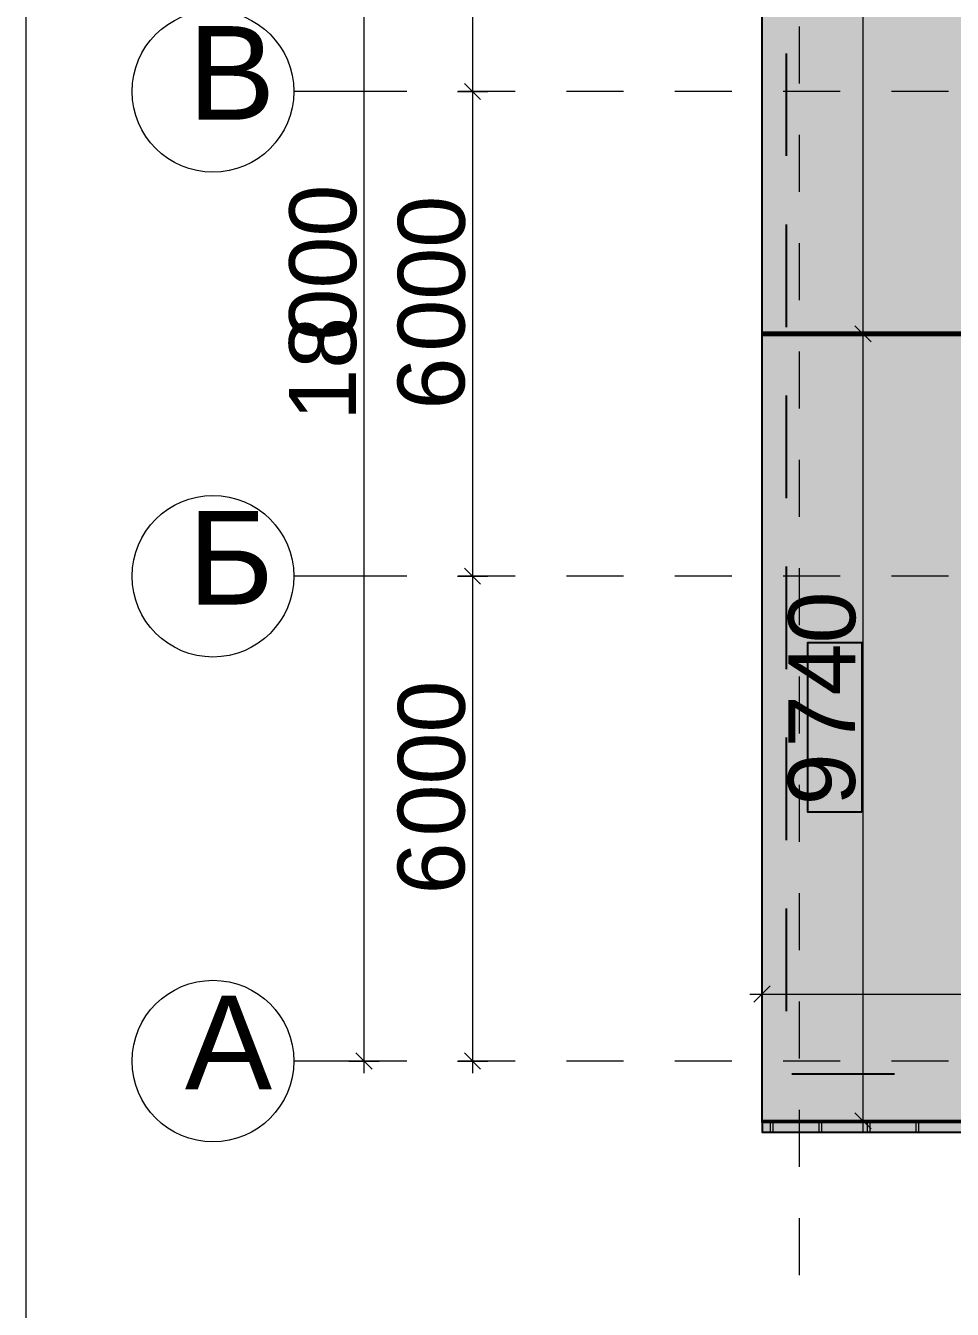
# Model space of a CAD drawing. Extents: x 8 to 21351, y 0 to 420.
# Drawn here: x 20427.7 to 20485, y 127.2 to 206.6 of the extents above; entities that cross this region are included whole.
import ezdxf

# ---------------------------------------------------------------- set-up
doc = ezdxf.new("R2010")
doc.units = 0
doc.styles.add('TEYPDFCAD_TEXT', font='arial.ttf')

msp = doc.modelspace()

# ---------------------------------------------------------------- hatches: boundary and pattern name
at = {"true_color": 0x7f7f7f}
for points in [[(20807.867, 187.53), (20473.267, 187.53), (20473.267, 236.33), (20807.867, 236.33)], [(20807.867, 187.53), (20473.267, 187.53), (20473.267, 187.631), (20807.867, 187.631)], [(20473.267, 187.53), (20807.867, 187.53), (20807.867, 187.428), (20473.267, 187.428)], [(20473.267, 138.73), (20473.267, 187.53), (20807.867, 187.53), (20807.867, 138.73)]]:
    msp.add_hatch(color=0, dxfattribs=at).paths.add_polyline_path(points)
at = {"true_color": 0xffffff}
for points in [[(20479.438, 157.928), (20476.088, 157.928), (20476.088, 168.433), (20479.438, 168.433)], [(20807.867, 138.131), (20807.867, 138.831), (20473.267, 138.831), (20473.267, 138.131)]]:
    msp.add_hatch(color=0, dxfattribs=at).paths.add_polyline_path(points)

# ---------------------------------------------------------------- linework, layer by layer
at = {"color": 7, "lineweight": 20}
msp.add_line((20427.714, 291.981), (20427.714, 4.98), dxfattribs=at)
at = {"color": 7, "lineweight": 15}
for p, q in [((20473.267, 187.53), (20473.267, 236.33)), ((20479.513, 187.53), (20479.513, 236.228)), ((20448.641, 232.53), (20448.641, 142.529)), ((20455.359, 232.53), (20455.359, 202.53)), ((20475.569, 206.542), (20475.569, 203.014)), ((20455.859, 202.03), (20454.859, 203.03)), ((20449.299, 202.53), (20444.299, 202.53)), ((20451.288, 202.53), (20449.299, 202.53)), ((20454.421, 202.53), (20456.296, 202.53)), ((20457.991, 202.53), (20454.463, 202.53)), ((20455.359, 202.53), (20455.359, 172.529)), ((20464.693, 202.53), (20461.165, 202.53)), ((20471.396, 202.53), (20467.868, 202.53)), ((20478.099, 202.53), (20474.571, 202.53)), ((20484.802, 202.53), (20481.274, 202.53)), ((20475.569, 199.84), (20475.569, 196.312)), ((20475.569, 193.137), (20475.569, 189.609)), ((20473.267, 187.631), (20807.867, 187.631)), ((20473.267, 187.53), (20473.267, 187.631)), ((20473.267, 187.53), (20473.267, 187.428)), ((20807.867, 187.53), (20473.267, 187.53)), ((20473.267, 187.53), (20807.867, 187.53)), ((20473.267, 138.73), (20473.267, 187.53)), ((20480.451, 187.53), (20478.576, 187.53)), ((20479.013, 188.03), (20480.013, 187.03)), ((20479.513, 138.831), (20479.513, 187.53)), ((20807.867, 187.428), (20473.267, 187.428)), ((20475.569, 186.434), (20475.569, 182.906)), ((20475.569, 179.731), (20475.569, 176.204)), ((20449.299, 172.53), (20444.299, 172.53)), ((20451.288, 172.53), (20449.299, 172.53)), ((20454.421, 172.53), (20456.296, 172.53)), ((20457.991, 172.53), (20454.463, 172.53)), ((20455.859, 172.03), (20454.859, 173.03)), ((20455.359, 172.53), (20455.359, 142.53)), ((20464.693, 172.53), (20461.165, 172.53)), ((20471.396, 172.53), (20467.868, 172.53)), ((20478.099, 172.53), (20474.571, 172.53)), ((20475.569, 173.029), (20475.569, 169.501)), ((20484.802, 172.53), (20481.274, 172.53)), ((20475.569, 166.326), (20475.569, 162.798)), ((20475.569, 159.623), (20475.569, 156.095)), ((20475.569, 152.92), (20475.569, 149.392)), ((20473.767, 147.175), (20472.767, 146.175)), ((20473.267, 145.737), (20473.267, 147.612)), ((20472.517, 146.675), (20473.267, 146.675)), ((20473.267, 146.675), (20807.867, 146.675)), ((20475.569, 146.217), (20475.569, 142.69)), ((20448.141, 143.03), (20449.141, 142.03)), ((20454.859, 143.03), (20455.859, 142.03)), ((20449.299, 142.53), (20444.299, 142.53)), ((20447.704, 142.53), (20449.579, 142.53)), ((20448.641, 142.53), (20448.641, 141.78)), ((20451.288, 142.53), (20449.299, 142.53)), ((20454.421, 142.53), (20456.296, 142.53)), ((20457.991, 142.53), (20454.463, 142.53)), ((20455.359, 142.53), (20455.359, 141.78)), ((20464.693, 142.53), (20461.165, 142.53)), ((20471.396, 142.53), (20467.868, 142.53)), ((20478.099, 142.53), (20474.571, 142.53)), ((20484.802, 142.53), (20481.274, 142.53)), ((20475.569, 139.515), (20475.569, 135.987)), ((20479.013, 139.331), (20480.013, 138.331)), ((20473.267, 138.131), (20473.267, 138.831)), ((20473.267, 138.831), (20807.867, 138.831)), ((20807.867, 138.73), (20473.267, 138.73)), ((20473.792, 138.121), (20473.792, 138.841)), ((20473.792, 138.841), (20473.942, 138.841)), ((20473.942, 138.841), (20473.942, 138.121)), ((20476.792, 138.121), (20476.792, 138.841)), ((20476.792, 138.841), (20476.942, 138.841)), ((20476.942, 138.841), (20476.942, 138.121)), ((20480.451, 138.831), (20478.576, 138.831)), ((20479.513, 138.081), (20479.513, 138.831)), ((20479.792, 138.121), (20479.792, 138.841)), ((20479.792, 138.841), (20479.942, 138.841)), ((20479.942, 138.841), (20479.942, 138.121)), ((20482.792, 138.121), (20482.792, 138.841)), ((20482.792, 138.841), (20482.942, 138.841)), ((20482.942, 138.841), (20482.942, 138.121)), ((20807.867, 138.131), (20473.267, 138.131)), ((20473.942, 138.121), (20473.792, 138.121)), ((20476.942, 138.121), (20476.792, 138.121)), ((20479.942, 138.121), (20479.792, 138.121)), ((20482.942, 138.121), (20482.792, 138.121)), ((20475.569, 132.812), (20475.569, 129.284))]:
    msp.add_line(p, q, dxfattribs=at)
at = {"color": 0, "lineweight": 25, "true_color": 0xbfbf00}
for p, q in [((20474.769, 198.537), (20474.769, 204.887)), ((20474.769, 187.953), (20474.769, 194.303)), ((20474.769, 177.37), (20474.769, 183.72)), ((20474.769, 166.787), (20474.769, 173.137)), ((20474.77, 156.203), (20474.77, 162.553)), ((20474.77, 145.62), (20474.77, 151.97)), ((20481.461, 141.728), (20475.111, 141.728))]:
    msp.add_line(p, q, dxfattribs=at)
at = {"color": 0, "true_color": 0x7f7f7f}
for points in [[(20807.867, 187.53), (20473.267, 187.53), (20473.267, 236.33), (20807.867, 236.33)], [(20807.867, 187.53), (20473.267, 187.53), (20473.267, 187.631), (20807.867, 187.631)], [(20473.267, 187.53), (20807.867, 187.53), (20807.867, 187.428), (20473.267, 187.428)], [(20473.267, 138.73), (20473.267, 187.53), (20807.867, 187.53), (20807.867, 138.73)]]:
    msp.add_lwpolyline(points, close=True, dxfattribs=at)
at = {"color": 0, "true_color": 0xffffff}
for points in [[(20479.438, 157.928), (20476.088, 157.928), (20476.088, 168.433), (20479.438, 168.433)], [(20807.867, 138.131), (20807.867, 138.831), (20473.267, 138.831), (20473.267, 138.131)]]:
    msp.add_lwpolyline(points, close=True, dxfattribs=at)
at = {"color": 7, "lineweight": 15}
for centre in [(20439.299, 202.53), (20439.299, 172.53), (20439.299, 142.53)]:
    msp.add_circle(centre, 5, dxfattribs=at)

# ---------------------------------------------------------------- texts
at = {"color": 7, "style": 'TEYPDFCAD_TEXT'}
for s, p in [('В', (20437.754, 200.779)), ('Б', (20437.754, 170.779)), ('А', (20437.561, 140.779))]:
    msp.add_text(s, height=5.793, dxfattribs=at).set_placement(p)
for s, height, p in [('000', 4.1381, (20448.149, 187.116)), ('000', 4.1381, (20454.865, 186.425)), ('18', 4.1381, (20448.141, 182.15)), ('6', 4.138, (20454.859, 182.84)), ('740', 4.1381, (20479.019, 161.938)), ('000', 4.1381, (20454.865, 156.425)), ('9', 4.138, (20479.013, 158.353)), ('6', 4.138, (20454.859, 152.84))]:
    msp.add_text(s, height=height, rotation=89.9026, dxfattribs=at).set_placement(p)

doc.saveas('drawing.dxf')
